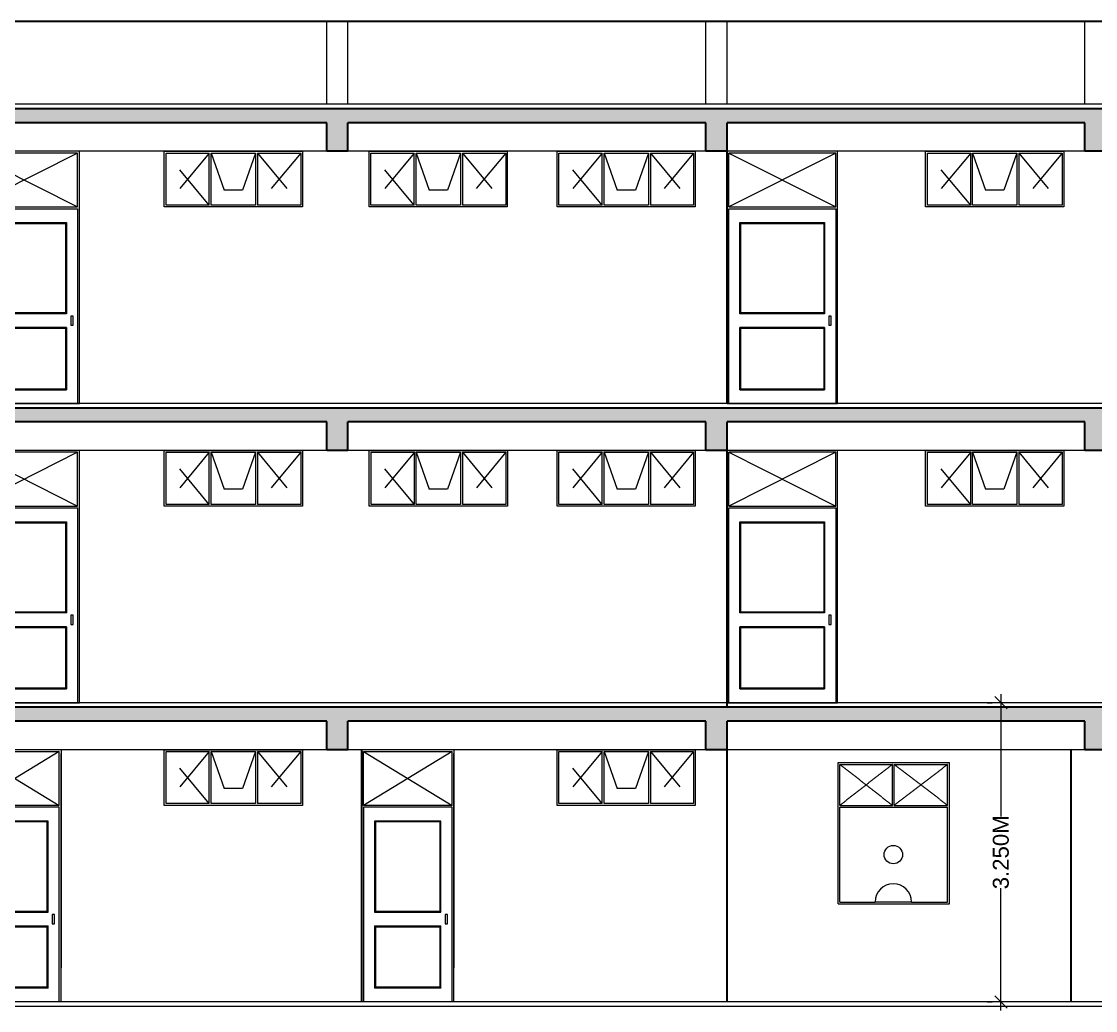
# Model space of a CAD drawing. Header units: metres. Extents: x 1545540 to 2027037, y 435419 to 693806.
# Drawn here: x 2003307 to 2014966, y 506798 to 517540 of the extents above; entities that cross this region are included whole.
import ezdxf

# ---------------------------------------------------------------- set-up
doc = ezdxf.new("R2010")
doc.units = ezdxf.units.M
doc.header["$LTSCALE"] = 1000
doc.header["$PDMODE"] = 35
doc.linetypes.add('ACAD_ISO02W100', pattern=[15, 12, -3])
doc.linetypes.add('DASHED', pattern=[0.75, 0.5, -0.25])
doc.layers.get('Defpoints').update_dxf_attribs({"lineweight": 18})
doc.layers.add('almu. door', color=7, linetype='Continuous', lineweight=13, true_color=0x9ea9ad)
for name, color, linetype, lineweight in [('coloum hatch', 254, 'Continuous', 9), ('Column', 252, 'Continuous', 30), ('Dim', 6, 'Continuous', 15), ('Door', 54, 'Continuous', 13), ('elevation', 1, 'Continuous', 13), ('elevation-2', 1, 'Continuous', 5), ('FLOOR FINISH', 10, 'Continuous', 15), ('Hatch', 8, 'Continuous', 13), ('SLAB', 5, 'Continuous', 30), ('Ventilator', 6, 'DASHED', 18), ('Wall', 7, 'Continuous', 30), ('wall l', 7, 'Continuous', 20)]:
    doc.layers.add(name, color=color, linetype=linetype, lineweight=lineweight)
doc.styles.add('dim-stylus bt', font='arial.ttf')
doc.dimstyles.new('1      100 (big)', dxfattribs={"dimscale": 75, "dimtxt": 5, "dimasz": 3.5, "dimexe": 1.5, "dimexo": 2, "dimgap": 1, "dimtad": 0, "dimdec": 3, "dimlfac": 0.001, "dimzin": 0, "dimdsep": 46, "dimtxsty": 'dim-stylus bt', "dimblk": 'OBLIQUE', "dimcen": 0, "dimdle": 0.6, "dimclrd": 256, "dimclre": 7, "dimclrt": 256, "dimadec": 0, "dimazin": 0, "dimtfac": 0.7, "dimtdec": 3, "dimtofl": 0, "dimtmove": 1, "dimatfit": 3, "dimldrblk": 'OPEN90', "dimfxl": 0, "dimtolj": 1, "dimtzin": 0, "dimlwd": 15, "dimlwe": 15, "dimarcsym": 0})
pattern_1 = [(130, (5654835.2, 949344.85), (-215.178055, -18.8256405), [22.5, -247.5]), (185, (5654835.2, 949344.85), (41.6254, 225.65764), [18, -198]), (79.5486, (5654817.26, 949343.28), (-173.552814, 206.831863), [19.122057, -210.342634]), (133.8158, (5654835.2, 949404.85), (-320.172315, -49.655704), [33.75, -371.25]), (83.3644, (5654808.5, 949400.7), (-280.398812, 292.23536), [28.683086, -315.5139]), (188.8158, (5654835.2, 949404.85), (-280.398583, 292.23558), [27, -297]), (159, (5654805.2, 949389.85), (-179.072116, -120.785667), [22.5, -247.5]), (214, (5654805.2, 949389.85), (-72.9946, 217.545013), [18, -198]), (108.5486, (5654790.27, 949379.78), (-252.066789, 96.759149), [19.122057, -210.342634]), (142.5, (5654835.2, 949344.85), (-3.6479566, 99.8681561), [0, -195.6, 0, -201, 0, -198.75]), (172.5, (5654835.2, 949344.85), (-78.9208612, 118.3235135), [0, -114.6, 0, -191.1, 0, -75.75]), (212.5, (5654902.1, 949344.85), (-160.1467308, -6.7664615), [0, -75, 0, -234, 0, -310.5]), (222.5, (5654932.1, 949344.85), (-174.955851, 30.0314947), [0, -97.5, 0, -155.4, 0, -220.5])]

# ---------------------------------------------------------------- blocks, each defined once
blk = doc.blocks.new('Door')
at = {"layer": 'Door', "ltscale": 0.05}
for p, q in [((3648.704, 298.371), (3648.704, 301.111)), ((3648.704, 301.111), (3649.904, 301.111)), ((3648.724, 300.506), (3648.724, 301.091)), ((3648.724, 301.091), (3649.884, 301.091)), ((3648.724, 301.091), (3649.884, 300.506)), ((3649.884, 301.091), (3648.724, 300.506)), ((3649.884, 300.506), (3649.884, 301.091)), ((3649.904, 301.111), (3649.904, 298.371)), ((3649.904, 300.506), (3649.904, 301.071)), ((3649.884, 300.506), (3648.724, 300.506)), ((3649.884, 300.486), (3648.724, 300.486)), ((3649.764, 300.336), (3648.844, 300.336)), ((3648.844, 300.336), (3648.854, 300.326)), ((3649.754, 300.326), (3648.854, 300.326)), ((3649.754, 300.326), (3649.764, 300.336)), ((3648.854, 299.356), (3648.844, 299.346)), ((3648.844, 299.346), (3649.764, 299.346)), ((3648.854, 299.356), (3649.754, 299.356)), ((3649.754, 299.356), (3649.764, 299.346)), ((3648.844, 299.196), (3649.764, 299.196)), ((3648.854, 299.186), (3648.844, 299.196)), ((3648.854, 299.186), (3649.754, 299.186)), ((3649.754, 299.186), (3649.764, 299.196)), ((3648.854, 298.531), (3648.844, 298.521)), ((3649.764, 298.521), (3648.844, 298.521)), ((3649.754, 298.531), (3648.854, 298.531)), ((3649.754, 298.531), (3649.764, 298.521)), ((3649.904, 298.371), (3648.704, 298.371))]:
    blk.add_line(p, q, dxfattribs=at)
for points in [[(3648.724, 300.486), (3648.724, 298.371)], [(3649.884, 298.371), (3649.884, 300.486)], [(3648.844, 300.336), (3648.844, 299.346)], [(3648.854, 300.326), (3648.854, 299.356)], [(3649.754, 299.356), (3649.754, 300.326)], [(3649.764, 299.346), (3649.764, 300.336)], [(3648.844, 299.196), (3648.844, 298.521)], [(3648.854, 299.186), (3648.854, 298.531)], [(3649.754, 298.531), (3649.754, 299.186)], [(3649.764, 298.521), (3649.764, 299.196)]]:
    blk.add_lwpolyline(points, dxfattribs=at)
blk.add_lwpolyline([(3648.774, 299.321), (3648.799, 299.321), (3648.799, 299.221), (3648.774, 299.221)], close=True, dxfattribs=at)
blk = doc.blocks.new('tytu')
at = {"layer": 'almu. door', "ltscale": 0.05}
for p, q in [((3155.584, -596.056), (3155.584, -595.471)), ((3155.584, -595.471), (3156.544, -595.471)), ((3155.584, -595.471), (3156.544, -596.056)), ((3156.544, -595.471), (3155.584, -596.056)), ((3156.544, -596.056), (3156.544, -595.471)), ((3156.564, -595.451), (3156.564, -597.821)), ((3156.564, -596.056), (3156.564, -595.491)), ((3156.544, -596.056), (3155.584, -596.056)), ((3156.544, -596.076), (3155.584, -596.076)), ((3156.424, -596.226), (3155.704, -596.226)), ((3155.704, -596.226), (3155.714, -596.236)), ((3156.414, -596.236), (3155.714, -596.236)), ((3156.414, -596.236), (3156.424, -596.226)), ((3155.714, -597.206), (3155.704, -597.216)), ((3155.704, -597.216), (3156.424, -597.216)), ((3155.714, -597.206), (3156.414, -597.206)), ((3156.414, -597.206), (3156.424, -597.216)), ((3155.704, -597.366), (3156.424, -597.366)), ((3155.714, -597.376), (3155.704, -597.366)), ((3155.714, -597.376), (3156.414, -597.376)), ((3156.414, -597.376), (3156.424, -597.366)), ((3155.714, -598.031), (3155.704, -598.041)), ((3156.424, -598.041), (3155.704, -598.041)), ((3156.414, -598.031), (3155.714, -598.031)), ((3156.414, -598.031), (3156.424, -598.041)), ((3156.564, -598.19), (3155.564, -598.19))]:
    blk.add_line(p, q, dxfattribs=at)
for points in [[(3156.564, -595.451), (3155.564, -595.451), (3155.564, -598.19)], [(3155.584, -596.076), (3155.584, -598.19)], [(3156.544, -598.19), (3156.544, -596.076)], [(3156.564, -598.19), (3156.564, -596.031)], [(3155.704, -596.226), (3155.704, -597.216)], [(3155.714, -596.236), (3155.714, -597.206)], [(3156.414, -597.206), (3156.414, -596.236)], [(3156.424, -597.216), (3156.424, -596.226)], [(3155.704, -597.366), (3155.704, -598.041)], [(3155.714, -597.376), (3155.714, -598.031)], [(3156.414, -598.031), (3156.414, -597.376)], [(3156.424, -598.041), (3156.424, -597.366)]]:
    blk.add_lwpolyline(points, dxfattribs=at)
blk.add_lwpolyline([(3156.494, -597.241), (3156.469, -597.241), (3156.469, -597.341), (3156.494, -597.341)], close=True, dxfattribs=at)
blk = doc.blocks.new('_Oblique')
at = {"color": 0, "linetype": 'ByBlock', "lineweight": -2}
blk.add_line((-0.5, -0.5), (0.5, 0.5), dxfattribs=at)
blk = doc.blocks.new('*D50')
at = {"layer": 'Defpoints', "color": 0, "transparency": 16777216}
for p in [(2013939, 510141), (2013939, 506891), (2013939, 506891)]:
    blk.add_point(p, dxfattribs=at)
at = {"layer": 'Dim', "lineweight": 15, "transparency": 16777216}
for p, q in [((2013939, 510235), (2013939, 508904)), ((2013939, 506798), (2013939, 508128))]:
    blk.add_line(p, q, dxfattribs=at)
at = {"layer": 'Dim', "color": 7, "lineweight": 15, "transparency": 16777216}
for p, q in [((2013789, 510141), (2013846, 510141)), ((2013789, 506891), (2013846, 506891))]:
    blk.add_line(p, q, dxfattribs=at)
at = {"layer": 'Dim', "lineweight": 15, "transparency": 16777216, "xscale": 135, "yscale": 135, "zscale": 135}
for p, rotation in [((2013939, 510141), 90), ((2013939, 506891), 270)]:
    blk.add_blockref('_Oblique', p, dxfattribs=dict(at, rotation=rotation))
at = {"layer": 'Dim', "transparency": 16777216, "insert": (2013939, 508516), "char_height": 172.5, "attachment_point": 5, "rotation": 90, "style": 'dim-stylus bt'}
blk.add_mtext('\\A1;3.250M', dxfattribs=at)
blk = doc.blocks.new('_Open90')
at = {"color": 0, "linetype": 'ByBlock', "lineweight": -2}
for p, q in [((0, 0), (-1, 0)), ((-0.5, 0.5), (0, 0)), ((0, 0), (-0.5, -0.5))]:
    blk.add_line(p, q, dxfattribs=at)

msp = doc.modelspace()

# ---------------------------------------------------------------- hatches: boundary and pattern name
at = {"layer": 'Hatch', "ltscale": 0.05}
h = msp.add_hatch(dxfattribs=at)
h.set_pattern_fill('AR-CONC', color=256, scale=30, style=0)
h.set_pattern_definition(pattern_1)
h.paths.add_polyline_path([(2002507.1851, 516590.4103), (2019196.2869, 516590.4103), (2019196.2869, 516230.5512), (2019796.2869, 516205.5512), (2019796.2869, 516130.5512), (2019196.2869, 516130.5512), (2019196.2869, 516130.4103), (2018966.2869, 516130.4103), (2018966.2869, 516440.4103), (2015081.2869, 516440.4103), (2015081.2869, 516130.4103), (2014851.2869, 516130.4103), (2014851.2869, 516440.4103), (2010966.2869, 516440.4103), (2010966.2869, 516130.4103), (2010736.2869, 516130.4103), (2010736.2869, 516440.4103), (2006851.2869, 516440.4103), (2006851.2869, 516130.4103), (2006621.2869, 516130.4103), (2006621.2869, 516440.4103), (2002737.1851, 516440.4103), (2002737.1851, 516130.4103), (2002507.1851, 516130.4103)])
h = msp.add_hatch(dxfattribs=at)
h.set_pattern_fill('AR-CONC', color=256, scale=30, style=0)
h.set_pattern_definition(pattern_1)
h.paths.add_polyline_path([(2002507.1851, 513340.6183), (2019196.2869, 513340.6183), (2019196.2869, 512980.7592), (2019796.2869, 512955.7592), (2019796.2869, 512880.7592), (2019196.2869, 512880.7592), (2019196.2869, 512880.6183), (2018966.2869, 512880.6183), (2018966.2869, 513190.6183), (2015081.2869, 513190.6183), (2015081.2869, 512880.6183), (2014851.2869, 512880.6183), (2014851.2869, 513190.6183), (2010966.2869, 513190.6183), (2010966.2869, 512880.6183), (2010736.2869, 512880.6183), (2010736.2869, 513190.6183), (2006851.2869, 513190.6183), (2006851.2869, 512880.6183), (2006621.2869, 512880.6183), (2006621.2869, 513190.6183), (2002737.1851, 513190.6183), (2002737.1851, 512880.6183), (2002507.1851, 512880.6183)])
h = msp.add_hatch(dxfattribs=at)
h.set_pattern_fill('AR-CONC', color=256, scale=30, style=0)
h.set_pattern_definition(pattern_1)
h.paths.add_polyline_path([(2002507.1851, 510090.9671), (2019196.2869, 510090.9671), (2019196.2869, 509731.108), (2019796.2869, 509706.108), (2019796.2869, 509631.108), (2019196.2869, 509631.108), (2019196.2869, 509630.9671), (2018966.2869, 509630.9671), (2018966.2869, 509940.9671), (2015081.2869, 509940.9671), (2015081.2869, 509630.9671), (2014851.2869, 509630.9671), (2014851.2869, 509940.9671), (2010966.2869, 509940.9671), (2010966.2869, 509630.9671), (2010736.2869, 509630.9671), (2010736.2869, 509940.9671), (2006851.2869, 509940.9671), (2006851.2869, 509630.9671), (2006621.2869, 509630.9671), (2006621.2869, 509940.9671), (2002737.1851, 509940.9671), (2002737.1851, 509630.9671), (2002507.1851, 509630.9671)])

# ---------------------------------------------------------------- linework, layer by layer
at = {"layer": 'almu. door', "ltscale": 0.05}
for p, q in [((2012171.2869, 507956.316), (2012171.2869, 509491.316)), ((2012171.2869, 509491.316), (2013381.2869, 509491.316)), ((2012191.2869, 509026.316), (2012191.2869, 509471.316)), ((2012191.2869, 509471.316), (2012761.2869, 509471.316)), ((2012761.2869, 509026.316), (2012761.2869, 509471.316)), ((2012781.2869, 509471.316), (2013361.2869, 509471.316)), ((2012781.2869, 509026.316), (2012781.2869, 509471.316)), ((2013361.2869, 509026.316), (2013361.2869, 509471.316)), ((2013381.2869, 507956.316), (2013381.2869, 509491.316)), ((2012191.2869, 509026.316), (2012761.2869, 509026.316)), ((2012191.2869, 507976.316), (2012191.2869, 509006.316)), ((2012191.2869, 509006.316), (2013361.2869, 509006.316)), ((2012781.2869, 509026.316), (2013361.2869, 509026.316)), ((2013361.2869, 507976.316), (2013361.2869, 509006.316)), ((2012171.2869, 507956.316), (2013381.2869, 507956.316)), ((2012191.2869, 507976.316), (2012572.5454, 507976.316)), ((2012970.0284, 507976.316), (2013361.2869, 507976.316))]:
    msp.add_line(p, q, dxfattribs=at)
at = {"layer": 'almu. door', "linetype": 'ACAD_ISO02W100', "ltscale": 0.0004}
for p, q in [((2012761.2869, 509471.316), (2012191.2869, 509026.316)), ((2012191.2869, 509471.316), (2012761.2869, 509026.316)), ((2013361.2869, 509471.316), (2012781.2869, 509026.316)), ((2012781.2869, 509471.316), (2013361.2869, 509026.316))]:
    msp.add_line(p, q, dxfattribs=at)
at = {"layer": 'almu. door', "lineweight": 9, "ltscale": 0.05}
msp.add_line((2012970.0284, 507976.316), (2012572.5454, 507976.316), dxfattribs=at)
at = {"layer": 'almu. door', "ltscale": 0.05}
msp.add_circle((2012771.2869, 508491.316), 100, dxfattribs=at)
msp.add_arc((2012771.2869, 507976.316), 198.7415, 0, 180, dxfattribs=at)
at = {"layer": 'coloum hatch', "ltscale": 0.05}
for p, q in [((2006621.2869, 516640.4103), (2006621.2869, 517540.4103)), ((2006851.2869, 516640.4103), (2006851.2869, 517540.4103)), ((2010736.2869, 516640.4103), (2010736.2869, 517540.4103)), ((2010966.2869, 516640.4103), (2010966.2869, 517540.4103)), ((2014851.2869, 516640.4103), (2014851.2869, 517540.4103))]:
    msp.add_line(p, q, dxfattribs=at)
at = {"layer": 'Column', "ltscale": 0.05}
for p, q in [((2010966.2869, 513390.2), (2010966.2869, 516130.4103)), ((2010966.2869, 510090.9671), (2010966.2869, 512880.6183)), ((2007001.2869, 506891.316), (2007001.2869, 509630.9671)), ((2010966.2869, 506891.316), (2010966.2869, 509630.9671)), ((2014701.2869, 506891.316), (2014701.2869, 509630.9671))]:
    msp.add_line(p, q, dxfattribs=at)
at = {"layer": 'elevation', "ltscale": 0.05}
for p, q in [((2018966.2869, 516640.4103), (2002467.1851, 516640.4103)), ((2018966.2869, 513390.6183), (1961086.287, 513390.6183)), ((2018966.2869, 510140.9671), (1961086.287, 510140.9671))]:
    msp.add_line(p, q, dxfattribs=at)
at = {"layer": 'elevation-2', "ltscale": 0.05}
for p, q in [((2006621.2869, 516130.4103), (2002736.2869, 516130.4103)), ((2010736.2869, 516130.4103), (2006851.2869, 516130.4103)), ((2014851.2869, 516130.4103), (2010966.2869, 516130.4103)), ((2006621.2869, 512880.6183), (2002736.2869, 512880.6183)), ((2010736.2869, 512880.6183), (2006851.2869, 512880.6183)), ((2014851.2869, 512880.6183), (2010966.2869, 512880.6183)), ((2006622.1851, 509630.9671), (2002737.1851, 509630.9671)), ((2010736.2869, 509630.9671), (2006851.2869, 509630.9671)), ((2014851.2869, 509630.9671), (2010966.2869, 509630.9671)), ((2014701.2869, 506891.316), (2014701.2869, 509630.9671))]:
    msp.add_line(p, q, dxfattribs=at)
at = {"layer": 'FLOOR FINISH', "ltscale": 0.05}
for p, q in [((2018966.2869, 513390.7592), (1961086.287, 513390.7592)), ((2018966.2869, 510140.9671), (1961086.287, 510140.9671)), ((2018966.2869, 506891.316), (1956256.287, 506891.316))]:
    msp.add_line(p, q, dxfattribs=at)
at = {"layer": 'SLAB', "ltscale": 0.05}
for p, q in [((2019196.2869, 516590.4103), (2002507.1851, 516590.4103)), ((2006621.2869, 516440.4103), (2002737.1851, 516440.4103)), ((2006621.2869, 516130.4103), (2006621.2869, 516440.4103)), ((2010736.2869, 516440.4103), (2006851.2869, 516440.4103)), ((2006851.2869, 516130.4103), (2006851.2869, 516440.4103)), ((2010736.2869, 516130.4103), (2010736.2869, 516440.4103)), ((2014851.2869, 516440.4103), (2010966.2869, 516440.4103)), ((2010966.2869, 516130.4103), (2010966.2869, 516440.4103)), ((2014851.2869, 516130.4103), (2014851.2869, 516440.4103)), ((2006851.2869, 516130.4103), (2006621.2869, 516130.4103)), ((2010966.2869, 516130.4103), (2010736.2869, 516130.4103)), ((2015081.2869, 516130.4103), (2014851.2869, 516130.4103)), ((2019196.2869, 513340.6183), (2002507.1851, 513340.6183)), ((2006621.2869, 513190.6183), (2002737.1851, 513190.6183)), ((2006621.2869, 512880.6183), (2006621.2869, 513190.6183)), ((2010736.2869, 513190.6183), (2006851.2869, 513190.6183)), ((2006851.2869, 512880.6183), (2006851.2869, 513190.6183)), ((2010736.2869, 512880.6183), (2010736.2869, 513190.6183)), ((2014851.2869, 513190.6183), (2010966.2869, 513190.6183)), ((2010966.2869, 512880.6183), (2010966.2869, 513190.6183)), ((2014851.2869, 512880.6183), (2014851.2869, 513190.6183)), ((2006851.2869, 512880.6183), (2006621.2869, 512880.6183)), ((2010966.2869, 512880.6183), (2010736.2869, 512880.6183)), ((2015081.2869, 512880.6183), (2014851.2869, 512880.6183)), ((2019196.2869, 510090.9671), (2002507.1851, 510090.9671)), ((2006621.2869, 509940.9671), (2002737.1851, 509940.9671)), ((2006621.2869, 509630.9671), (2006621.2869, 509940.9671)), ((2010736.2869, 509940.9671), (2006851.2869, 509940.9671)), ((2006851.2869, 509630.9671), (2006851.2869, 509940.9671)), ((2010736.2869, 509630.9671), (2010736.2869, 509940.9671)), ((2014851.2869, 509940.9671), (2010966.2869, 509940.9671)), ((2010966.2869, 509630.9671), (2010966.2869, 509940.9671)), ((2014851.2869, 509630.9671), (2014851.2869, 509940.9671)), ((2006851.2869, 509630.9671), (2006621.2869, 509630.9671)), ((2010966.2869, 509630.9671), (2010736.2869, 509630.9671)), ((2015081.2869, 509630.9671), (2014851.2869, 509630.9671))]:
    msp.add_line(p, q, dxfattribs=at)
at = {"layer": 'Ventilator', "linetype": 'Continuous'}
for p, q in [((2004876.2869, 516110.4103), (2005346.2869, 516110.4103)), ((2004876.2869, 515545.4103), (2004876.2869, 516110.4103)), ((2005346.2869, 515545.4103), (2005346.2869, 516110.4103)), ((2005366.2869, 516110.4103), (2005848.7869, 516110.4103)), ((2005366.2869, 515545.4103), (2005366.2869, 516110.4103)), ((2005848.7869, 516110.4103), (2005848.7869, 515545.4103)), ((2005868.7869, 516110.4103), (2006338.7869, 516110.4103)), ((2005868.7869, 516110.4103), (2005868.7869, 515545.4103)), ((2006338.7869, 516110.4103), (2006338.7869, 515545.4103)), ((2007101.2869, 516110.4103), (2007571.2869, 516110.4103)), ((2007101.2869, 515545.4103), (2007101.2869, 516110.4103)), ((2007571.2869, 515545.4103), (2007571.2869, 516110.4103)), ((2007591.2869, 516110.4103), (2008073.7869, 516110.4103)), ((2007591.2869, 515545.4103), (2007591.2869, 516110.4103)), ((2008073.7869, 516110.4103), (2008073.7869, 515545.4103)), ((2008093.7869, 516110.4103), (2008563.7869, 516110.4103)), ((2008093.7869, 516110.4103), (2008093.7869, 515545.4103)), ((2008563.7869, 516110.4103), (2008563.7869, 515545.4103)), ((2009141.2869, 516110.4103), (2009611.2869, 516110.4103)), ((2009141.2869, 515545.4103), (2009141.2869, 516110.4103)), ((2009611.2869, 515545.4103), (2009611.2869, 516110.4103)), ((2009631.2869, 516110.4103), (2010113.7869, 516110.4103)), ((2009631.2869, 515545.4103), (2009631.2869, 516110.4103)), ((2010113.7869, 516110.4103), (2010113.7869, 515545.4103)), ((2010133.7869, 516110.4103), (2010603.7869, 516110.4103)), ((2010133.7869, 516110.4103), (2010133.7869, 515545.4103)), ((2010603.7869, 516110.4103), (2010603.7869, 515545.4103)), ((2013141.2869, 516110.4103), (2013611.2869, 516110.4103)), ((2013141.2869, 515545.4103), (2013141.2869, 516110.4103)), ((2013611.2869, 515545.4103), (2013611.2869, 516110.4103)), ((2013631.2869, 516110.4103), (2014113.7869, 516110.4103)), ((2013631.2869, 515545.4103), (2013631.2869, 516110.4103)), ((2014113.7869, 516110.4103), (2014113.7869, 515545.4103)), ((2014133.7869, 516110.4103), (2014603.7869, 516110.4103)), ((2014133.7869, 516110.4103), (2014133.7869, 515545.4103)), ((2014603.7869, 516110.4103), (2014603.7869, 515545.4103)), ((2005346.2869, 515545.4103), (2004876.2869, 515545.4103)), ((2005848.7869, 515545.4103), (2005366.2869, 515545.4103)), ((2006338.7869, 515545.4103), (2005868.7869, 515545.4103)), ((2007571.2869, 515545.4103), (2007101.2869, 515545.4103)), ((2008073.7869, 515545.4103), (2007591.2869, 515545.4103)), ((2008563.7869, 515545.4103), (2008093.7869, 515545.4103)), ((2009611.2869, 515545.4103), (2009141.2869, 515545.4103)), ((2010113.7869, 515545.4103), (2009631.2869, 515545.4103)), ((2010603.7869, 515545.4103), (2010133.7869, 515545.4103)), ((2013611.2869, 515545.4103), (2013141.2869, 515545.4103)), ((2014113.7869, 515545.4103), (2013631.2869, 515545.4103)), ((2014603.7869, 515545.4103), (2014133.7869, 515545.4103)), ((2004876.2869, 512860.6183), (2005346.2869, 512860.6183)), ((2004876.2869, 512295.6183), (2004876.2869, 512860.6183)), ((2005346.2869, 512295.6183), (2005346.2869, 512860.6183)), ((2005366.2869, 512860.6183), (2005848.7869, 512860.6183)), ((2005366.2869, 512295.6183), (2005366.2869, 512860.6183)), ((2005848.7869, 512860.6183), (2005848.7869, 512295.6183)), ((2005868.7869, 512860.6183), (2006338.7869, 512860.6183)), ((2005868.7869, 512860.6183), (2005868.7869, 512295.6183)), ((2006338.7869, 512860.6183), (2006338.7869, 512295.6183)), ((2007102.1851, 512860.6183), (2007572.1851, 512860.6183)), ((2007102.1851, 512295.6183), (2007102.1851, 512860.6183)), ((2007572.1851, 512295.6183), (2007572.1851, 512860.6183)), ((2007592.1851, 512860.6183), (2008074.6851, 512860.6183)), ((2007592.1851, 512295.6183), (2007592.1851, 512860.6183)), ((2008074.6851, 512860.6183), (2008074.6851, 512295.6183)), ((2008094.6851, 512860.6183), (2008564.6851, 512860.6183)), ((2008094.6851, 512860.6183), (2008094.6851, 512295.6183)), ((2008564.6851, 512860.6183), (2008564.6851, 512295.6183)), ((2009141.2869, 512860.6183), (2009611.2869, 512860.6183)), ((2009141.2869, 512295.6183), (2009141.2869, 512860.6183)), ((2009611.2869, 512295.6183), (2009611.2869, 512860.6183)), ((2009631.2869, 512860.6183), (2010113.7869, 512860.6183)), ((2009631.2869, 512295.6183), (2009631.2869, 512860.6183)), ((2010113.7869, 512860.6183), (2010113.7869, 512295.6183)), ((2010133.7869, 512860.6183), (2010603.7869, 512860.6183)), ((2010133.7869, 512860.6183), (2010133.7869, 512295.6183)), ((2010603.7869, 512860.6183), (2010603.7869, 512295.6183)), ((2013141.2869, 512860.6183), (2013611.2869, 512860.6183)), ((2013141.2869, 512295.6183), (2013141.2869, 512860.6183)), ((2013611.2869, 512295.6183), (2013611.2869, 512860.6183)), ((2013631.2869, 512860.6183), (2014113.7869, 512860.6183)), ((2013631.2869, 512295.6183), (2013631.2869, 512860.6183)), ((2014113.7869, 512860.6183), (2014113.7869, 512295.6183)), ((2014133.7869, 512860.6183), (2014603.7869, 512860.6183)), ((2014133.7869, 512860.6183), (2014133.7869, 512295.6183)), ((2014603.7869, 512860.6183), (2014603.7869, 512295.6183)), ((2005346.2869, 512295.6183), (2004876.2869, 512295.6183)), ((2005848.7869, 512295.6183), (2005366.2869, 512295.6183)), ((2006338.7869, 512295.6183), (2005868.7869, 512295.6183)), ((2007572.1851, 512295.6183), (2007102.1851, 512295.6183)), ((2008074.6851, 512295.6183), (2007592.1851, 512295.6183)), ((2008564.6851, 512295.6183), (2008094.6851, 512295.6183)), ((2009611.2869, 512295.6183), (2009141.2869, 512295.6183)), ((2010113.7869, 512295.6183), (2009631.2869, 512295.6183)), ((2010603.7869, 512295.6183), (2010133.7869, 512295.6183)), ((2013611.2869, 512295.6183), (2013141.2869, 512295.6183)), ((2014113.7869, 512295.6183), (2013631.2869, 512295.6183)), ((2014603.7869, 512295.6183), (2014133.7869, 512295.6183)), ((2004876.2869, 509610.9671), (2005346.2869, 509610.9671)), ((2004876.2869, 509045.9671), (2004876.2869, 509610.9671)), ((2005346.2869, 509045.9671), (2005346.2869, 509610.9671)), ((2005366.2869, 509610.9671), (2005848.7869, 509610.9671)), ((2005366.2869, 509045.9671), (2005366.2869, 509610.9671)), ((2005848.7869, 509610.9671), (2005848.7869, 509045.9671)), ((2005868.7869, 509610.9671), (2006338.7869, 509610.9671)), ((2005868.7869, 509610.9671), (2005868.7869, 509045.9671)), ((2006338.7869, 509610.9671), (2006338.7869, 509045.9671)), ((2009141.2869, 509610.9671), (2009611.2869, 509610.9671)), ((2009141.2869, 509045.9671), (2009141.2869, 509610.9671)), ((2009611.2869, 509045.9671), (2009611.2869, 509610.9671)), ((2009631.2869, 509610.9671), (2010113.7869, 509610.9671)), ((2009631.2869, 509045.9671), (2009631.2869, 509610.9671)), ((2010113.7869, 509610.9671), (2010113.7869, 509045.9671)), ((2010133.7869, 509610.9671), (2010603.7869, 509610.9671)), ((2010133.7869, 509610.9671), (2010133.7869, 509045.9671)), ((2010603.7869, 509610.9671), (2010603.7869, 509045.9671)), ((2005346.2869, 509045.9671), (2004876.2869, 509045.9671)), ((2005848.7869, 509045.9671), (2005366.2869, 509045.9671)), ((2006338.7869, 509045.9671), (2005868.7869, 509045.9671)), ((2009611.2869, 509045.9671), (2009141.2869, 509045.9671)), ((2010113.7869, 509045.9671), (2009631.2869, 509045.9671)), ((2010603.7869, 509045.9671), (2010133.7869, 509045.9671))]:
    msp.add_line(p, q, dxfattribs=at)
at = {"layer": 'Ventilator'}
for p, q in [((2005346.2869, 516110.4103), (2004876.2869, 515545.4103)), ((2005346.2869, 515545.4103), (2004876.2869, 516110.4103)), ((2005366.2869, 516110.4103), (2005507.8082, 515708.4676)), ((2005848.7869, 516110.4103), (2005707.2657, 515708.4676)), ((2005868.7869, 516110.4103), (2006338.7869, 515545.4103)), ((2006338.7869, 516110.4103), (2005868.7869, 515545.4103)), ((2007571.2869, 516110.4103), (2007101.2869, 515545.4103)), ((2007571.2869, 515545.4103), (2007101.2869, 516110.4103)), ((2007591.2869, 516110.4103), (2007732.8082, 515708.4676)), ((2008073.7869, 516110.4103), (2007932.2657, 515708.4676)), ((2008093.7869, 516110.4103), (2008563.7869, 515545.4103)), ((2008563.7869, 516110.4103), (2008093.7869, 515545.4103)), ((2009611.2869, 516110.4103), (2009141.2869, 515545.4103)), ((2009611.2869, 515545.4103), (2009141.2869, 516110.4103)), ((2009631.2869, 516110.4103), (2009772.8082, 515708.4676)), ((2010113.7869, 516110.4103), (2009972.2657, 515708.4676)), ((2010133.7869, 516110.4103), (2010603.7869, 515545.4103)), ((2010603.7869, 516110.4103), (2010133.7869, 515545.4103)), ((2013611.2869, 516110.4103), (2013141.2869, 515545.4103)), ((2013611.2869, 515545.4103), (2013141.2869, 516110.4103)), ((2013631.2869, 516110.4103), (2013772.8082, 515708.4676)), ((2014113.7869, 516110.4103), (2013972.2657, 515708.4676)), ((2014133.7869, 516110.4103), (2014603.7869, 515545.4103)), ((2014603.7869, 516110.4103), (2014133.7869, 515545.4103)), ((2005707.2657, 515708.4676), (2005507.8082, 515708.4676)), ((2007932.2657, 515708.4676), (2007732.8082, 515708.4676)), ((2009972.2657, 515708.4676), (2009772.8082, 515708.4676)), ((2013972.2657, 515708.4676), (2013772.8082, 515708.4676)), ((2005346.2869, 512860.6183), (2004876.2869, 512295.6183)), ((2005346.2869, 512295.6183), (2004876.2869, 512860.6183)), ((2005366.2869, 512860.6183), (2005507.8082, 512458.6756)), ((2005848.7869, 512860.6183), (2005707.2657, 512458.6756)), ((2005868.7869, 512860.6183), (2006338.7869, 512295.6183)), ((2006338.7869, 512860.6183), (2005868.7869, 512295.6183)), ((2007572.1851, 512860.6183), (2007102.1851, 512295.6183)), ((2007572.1851, 512295.6183), (2007102.1851, 512860.6183)), ((2007592.1851, 512860.6183), (2007733.7064, 512458.6756)), ((2008074.6851, 512860.6183), (2007933.1638, 512458.6756)), ((2008094.6851, 512860.6183), (2008564.6851, 512295.6183)), ((2008564.6851, 512860.6183), (2008094.6851, 512295.6183)), ((2009611.2869, 512860.6183), (2009141.2869, 512295.6183)), ((2009611.2869, 512295.6183), (2009141.2869, 512860.6183)), ((2009631.2869, 512860.6183), (2009772.8082, 512458.6756)), ((2010113.7869, 512860.6183), (2009972.2657, 512458.6756)), ((2010133.7869, 512860.6183), (2010603.7869, 512295.6183)), ((2010603.7869, 512860.6183), (2010133.7869, 512295.6183)), ((2013611.2869, 512860.6183), (2013141.2869, 512295.6183)), ((2013611.2869, 512295.6183), (2013141.2869, 512860.6183)), ((2013631.2869, 512860.6183), (2013772.8082, 512458.6756)), ((2014113.7869, 512860.6183), (2013972.2657, 512458.6756)), ((2014133.7869, 512860.6183), (2014603.7869, 512295.6183)), ((2014603.7869, 512860.6183), (2014133.7869, 512295.6183)), ((2005707.2657, 512458.6756), (2005507.8082, 512458.6756)), ((2007933.1638, 512458.6756), (2007733.7064, 512458.6756)), ((2009972.2657, 512458.6756), (2009772.8082, 512458.6756)), ((2013972.2657, 512458.6756), (2013772.8082, 512458.6756)), ((2005346.2869, 509610.9671), (2004876.2869, 509045.9671)), ((2005346.2869, 509045.9671), (2004876.2869, 509610.9671)), ((2005366.2869, 509610.9671), (2005507.8082, 509209.0245)), ((2005848.7869, 509610.9671), (2005707.2657, 509209.0245)), ((2005868.7869, 509610.9671), (2006338.7869, 509045.9671)), ((2006338.7869, 509610.9671), (2005868.7869, 509045.9671)), ((2009611.2869, 509610.9671), (2009141.2869, 509045.9671)), ((2009611.2869, 509045.9671), (2009141.2869, 509610.9671)), ((2009631.2869, 509610.9671), (2009772.8082, 509209.0245)), ((2010113.7869, 509610.9671), (2009972.2657, 509209.0245)), ((2010133.7869, 509610.9671), (2010603.7869, 509045.9671)), ((2010603.7869, 509610.9671), (2010133.7869, 509045.9671)), ((2005707.2657, 509209.0245), (2005507.8082, 509209.0245)), ((2009972.2657, 509209.0245), (2009772.8082, 509209.0245))]:
    msp.add_line(p, q, dxfattribs=at)
at = {"layer": 'Ventilator', "linetype": 'Continuous'}
for points in [[(2005366.2869, 515525.4103), (2004856.2869, 515525.4103), (2004856.2869, 516130.4103), (2006356.2869, 516130.4103), (2006356.2869, 515525.4103), (2005366.2869, 515525.4103)], [(2007591.2869, 515525.4103), (2007081.2869, 515525.4103), (2007081.2869, 516130.4103), (2008581.2869, 516130.4103), (2008581.2869, 515525.4103), (2007591.2869, 515525.4103)], [(2009631.2869, 515525.4103), (2009121.2869, 515525.4103), (2009121.2869, 516130.4103), (2010621.2869, 516130.4103), (2010621.2869, 515525.4103), (2009631.2869, 515525.4103)], [(2013631.2869, 515525.4103), (2013121.2869, 515525.4103), (2013121.2869, 516130.4103), (2014621.2869, 516130.4103), (2014621.2869, 515525.4103), (2013631.2869, 515525.4103)], [(2005366.2869, 512275.6183), (2004856.2869, 512275.6183), (2004856.2869, 512880.6183), (2006356.2869, 512880.6183), (2006356.2869, 512275.6183), (2005366.2869, 512275.6183)], [(2007592.1851, 512275.6183), (2007082.1851, 512275.6183), (2007082.1851, 512880.6183), (2008582.1851, 512880.6183), (2008582.1851, 512275.6183), (2007592.1851, 512275.6183)], [(2009631.2869, 512275.6183), (2009121.2869, 512275.6183), (2009121.2869, 512880.6183), (2010621.2869, 512880.6183), (2010621.2869, 512275.6183), (2009631.2869, 512275.6183)], [(2013631.2869, 512275.6183), (2013121.2869, 512275.6183), (2013121.2869, 512880.6183), (2014621.2869, 512880.6183), (2014621.2869, 512275.6183), (2013631.2869, 512275.6183)], [(2005366.2869, 509025.9671), (2004856.2869, 509025.9671), (2004856.2869, 509630.9671), (2006356.2869, 509630.9671), (2006356.2869, 509025.9671), (2005366.2869, 509025.9671)], [(2009631.2869, 509025.9671), (2009121.2869, 509025.9671), (2009121.2869, 509630.9671), (2010621.2869, 509630.9671), (2010621.2869, 509025.9671), (2009631.2869, 509025.9671)]]:
    msp.add_lwpolyline(points, dxfattribs=at)
at = {"layer": 'Wall', "ltscale": 0.05}
for p, q in [((2019196.2869, 517540.4103), (2002467.1851, 517540.4103)), ((2010966.2869, 513340.7592), (2010966.2869, 513340.9428))]:
    msp.add_line(p, q, dxfattribs=at)
at = {"layer": 'wall l', "ltscale": 0.05}
msp.add_line((2018966.2869, 506841.316), (1969547.1851, 506841.316), dxfattribs=at)

# ---------------------------------------------------------------- block references
at = {"layer": 'almu. door', "xscale": 999.9999998279076, "yscale": 999.9999998279076, "zscale": 999.9999998279076}
for p in [(-1152827.0831, 1105081.7943), (-1148562.9813, 1105081.7943)]:
    msp.add_blockref('tytu', p, dxfattribs=at)
at = {"layer": 'Door', "xscale": -999.9999998279076, "yscale": 999.9999998279076, "zscale": 999.9999998279076}
for p in [(5652640.7921, 215019.8833), (5660869.8939, 215019.8833), (5652640.7921, 211770.0913), (5660869.8939, 211770.0913)]:
    msp.add_blockref('Door', p, dxfattribs=at)

# ---------------------------------------------------------------- dimensions: what is measured, and where the dimension line sits
at = {"layer": 'Dim'}
dim = msp.add_linear_dim(base=(2013939.3308, 506891.316), p1=(2013939.3308, 510140.9671), p2=(2013939.3308, 506891.316), angle=90, dimstyle='1      100 (big)', override={"dimtxt": 2.3, "dimasz": 1.8, "dimexe": 1.25, "dimgap": 0, "dimpost": 'M\\X', "dimdle": 1.25}, dxfattribs=at)
dim.commit()
dim.dimension.update_dxf_attribs({"geometry": '*D50', "text_midpoint": (2013939.3308, 508516.1416)})

doc.saveas('drawing.dxf')
